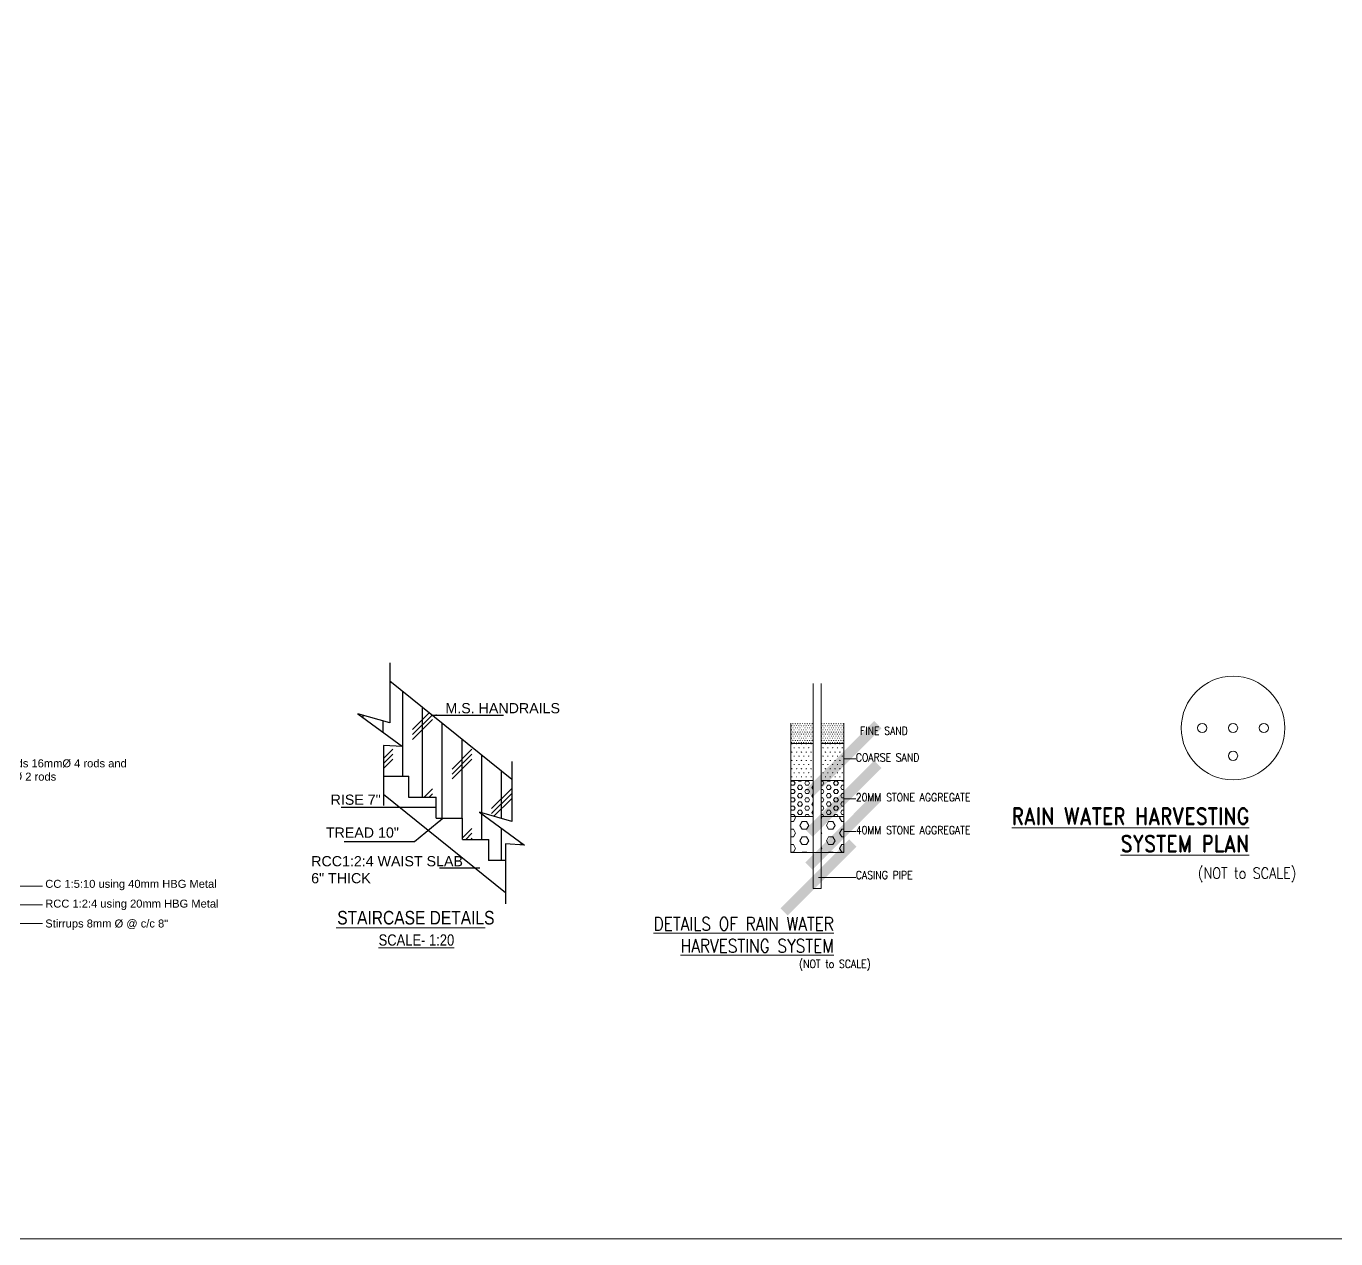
# Model space of a CAD drawing. Header units: metres. Extents: x -1560405 to -1559609, y 42907 to 43310.
# Drawn here: x -1559820.2 to -1559766.7, y 42906.7 to 42956.2 of the extents above; entities that cross this region are included whole.
import ezdxf

# ---------------------------------------------------------------- set-up
doc = ezdxf.new("R2010")
doc.units = ezdxf.units.M
doc.header["$LTSCALE"] = 750
doc.header["$MEASUREMENT"] = 0
doc.layers.get('0').update_dxf_attribs({"lineweight": 5})
for name, color, linetype in [('1', 213, 'Continuous'), ('GRILL', 20, 'Continuous'), ('IFF-FURN-DETAIL', 252, 'Continuous'), ('STAIR', 2, 'Continuous')]:
    doc.layers.add(name, color=color, linetype=linetype)
doc.layers.add('TEXT', color=2, linetype='Continuous', lineweight=20)
doc.layers.add('wall', color=7, linetype='Continuous', lineweight=30)
doc.styles.add('12', font='swissc.ttf', dxfattribs={"height": 10})
doc.styles.add('ARIAL', font='romand.shx', dxfattribs={"width": 0.85})
doc.styles.add('Indu', font='stylu.ttf', dxfattribs={"height": 10})
doc.styles.get("Standard").update_dxf_attribs({"font": 'arial.ttf'})
doc.dimstyles.new('Civil Ft.', dxfattribs={"dimtxt": 8.5, "dimasz": 4, "dimexe": 0.18, "dimexo": 0.0625, "dimgap": 0.6875, "dimtad": 0, "dimdec": 0, "dimzin": 0, "dimdsep": 46, "dimlunit": 4, "dimtxsty": 'Standard', "dimblk": 'OBLIQUE', "dimcen": 0.09, "dimse1": 1, "dimse2": 1, "dimclrd": 253, "dimclrt": 4, "dimadec": 0, "dimazin": 3, "dimtfac": 1, "dimtdec": 0, "dimtofl": 0, "dimtmove": 0, "dimatfit": 3, "dimfxl": 0, "dimfrac": 2, "dimtolj": 1, "dimtzin": 0, "dimlwd": 25, "dimarcsym": 0})
doc.dimstyles.new('OLD', dxfattribs={"dimscale": 45, "dimtxt": 6, "dimasz": 0.25, "dimexe": 0.5, "dimexo": 0.5, "dimgap": 0.0625, "dimtad": 0, "dimdec": 3, "dimrnd": 0.25, "dimzin": 7, "dimdsep": 46, "dimlunit": 4, "dimtxsty": 'Indu', "dimblk": 'ARCHTICK', "dimcen": 0.03125, "dimdle": 0.5, "dimclrd": 256, "dimclre": 251, "dimclrt": 4, "dimadec": 0, "dimazin": 0, "dimtfac": 1, "dimtdec": 3, "dimtofl": 0, "dimtmove": 1, "dimatfit": 3, "dimldrblk": 'ARCHTICK', "dimfxl": 0, "dimtolj": 1, "dimtzin": 2, "dimlwd": -1, "dimlwe": -1, "dimarcsym": 0})
pattern_1 = [(50, (-11721.02738470343, -1733.232442619188), (0.5465540069880122, -0.0478172566167093), [0.05715, -0.6286500000000002]), (355, (-11721.02738470343, -1733.232442619188), (-0.1057284779270009, 0.5731699286465401), [0.04572, -0.5029200000000001]), (100.451, (-11720.98183870343, -1733.236427369187), (0.4408275049978779, 0.5253500634608756), [0.04857, -0.5342700000000002]), (46.18419999999999, (-11721.02738470343, -1733.080042619187), (0.8132371226763897, -0.1261269837981814), [0.085725, -0.942975]), (96.6356, (-11720.95961500343, -1733.090553119187), (0.7122127033987115, 0.7422766676701477), [0.07285499999999999, -0.8014050000000001]), (351.1840000000001, (-11721.02738470343, -1733.080042619187), (0.7122138174418018, 0.7422753535817931), [0.06858, -0.75438]), (21, (-11720.95118470343, -1733.118142619187), (0.4548446395061501, -0.3067965555502875), [0.05715, -0.6286500000000002]), (326, (-11720.95118470343, -1733.118142619187), (0.1854060850429412, 0.5525638983669579), [0.04572, -0.5029200000000001]), (71.45140000000002, (-11720.91328120343, -1733.143708919187), (0.6402494723103735, 0.2457685731481724), [0.04857, -0.5342700000000002]), (37.50000000000001, (-11721.02738470343, -1733.232442619188), (0.0092658097517755, 0.2536651166194593), [0, -0.4968240000000001, 0, -0.51054, 0, -0.5048250000000003]), (7.499999999999999, (-11721.02738470343, -1733.232442619188), (0.2004589875309172, 0.3005417244543586), [0, -0.2910839999999999, 0, -0.4853939999999999, 0, -0.192405]), (327.5, (-11721.19731070343, -1733.232442619188), (0.4067717855006145, -0.0171862319780204), [0, -0.1905, 0, -0.59436, 0, -0.78867]), (317.5, (-11721.27351070343, -1733.232442619188), (0.4443875441580543, 0.0762794730999991), [0, -0.24765, 0, -0.394716, 0, -0.56007])]

# ---------------------------------------------------------------- blocks, each defined once
blk = doc.blocks.new('A$C68BB7516')
h = blk.add_hatch()
h.set_pattern_fill('AR-CONC', color=256, scale=0.003, style=0)
h.set_pattern_definition(pattern_1)
h.paths.add_polyline_path([(4.385901742509303, 5.346994124402042), (4.385901742509303, 5.771391981921622), (3.925068328859196, 5.771391981921622), (3.851043495580596, 5.639717297191964), (3.851048728360183, 5.346994124402042)])
h.paths.add_polyline_path([(3.851048728356543, 5.346994124402042), (3.851043495578778, 5.639717297191964), (3.837424687426391, 5.615492287955929), (3.837424687428208, 5.948644990825414), (3.745507812132926, 5.762849032586018), (3.316479116203482, 5.762849032586018), (3.316479116203482, 5.346994124402042)])
h.paths.add_polyline_path([(3.316479116203482, 5.346994124402042), (3.316479116203482, 4.941631064493777), (3.851055974711924, 4.941631064493777), (3.851048728358363, 5.346994124402042)], flags=17)
h.paths.add_polyline_path([(3.851048728358363, 5.346994124402042), (3.851055974708287, 4.941631064493777), (4.385901742511122, 4.941631064493777), (4.385901742511122, 5.346994124402042)])
h.paths.add_polyline_path([(3.851055974710106, 4.941631064493777), (3.851063221063668, 4.536268004585505), (4.385901742511122, 4.536268004585505), (4.385901742509303, 4.941631064493777)])
h.paths.add_polyline_path([(3.316479116203482, 4.941631064493777), (3.3164791162053, 4.536268004585505), (3.851063221063668, 4.536268004585505), (3.851055974710106, 4.941631064493777)], flags=17)
h.paths.add_polyline_path([(3.24119042935672, 3.26950844237217), (2.331078954699478, 2.357441557578562), (2.331078954699478, 2.053419262647365), (3.851107604974458, 2.053419262647365), (3.851105679535976, 2.161128791405644), (3.3164791162053, 2.161128791405644), (3.316479116201661, 5.762849032586018), (3.24119042935672, 5.762849032586018)])
h.paths.add_polyline_path([(4.461190429354247, 3.26950844237217), (4.461190429354247, 3.528608139500647), (4.385901742512942, 3.397446613735151), (4.385901742512942, 2.097115856620803), (4.761150805750731, 2.097115856618984), (4.761150805750731, 2.053419262647365), (5.371301904011487, 2.053419262647365), (5.371301904011487, 2.357441557578562)])
h.paths.add_polyline_path([(3.851098929986618, 2.538700684233845), (3.851105679535976, 2.161128791405644), (4.385901742511122, 2.161128791405644), (4.385901742511122, 2.538700684233845)])
h.paths.add_polyline_path([(3.851092206474276, 2.914815764952436), (3.3164791162053, 2.914815764952436), (3.316479116203482, 2.538700684233845), (3.851098929984798, 2.538700684233845)], flags=17)
h.paths.add_polyline_path([(3.851105679537795, 2.161128791405644), (3.851107604976276, 2.053419262647365), (4.761150805752548, 2.053419262647365), (4.761150805752548, 2.097115856618984), (4.385901742512942, 2.097115856618984), (4.385901742514761, 2.161128791405644)])
h.paths.add_polyline_path([(3.316479116203482, 3.320178824860703), (3.316479116203482, 2.914815764952436), (3.851092206476095, 2.914815764952436), (3.851084960122534, 3.320178824860703)], flags=17)
h.paths.add_polyline_path([(4.341548870545012, 3.320178824860703), (4.385901742511122, 3.397446613731517), (4.385901742511122, 3.725541884768971), (3.851077713767153, 3.725541884768971), (3.851084960120715, 3.320178824860703)])
h.paths.add_polyline_path([(3.851092206474276, 2.914815764952436), (4.385901742511122, 2.914815764952436), (4.385901742512942, 3.320178824860703), (3.851084960122534, 3.320178824860703)])
h.paths.add_polyline_path([(4.385901742512942, 3.725541884768971), (4.385901742512942, 4.130904944677241), (3.851070467417228, 4.130904944677241), (3.851077713768971, 3.725541884768971)])
h.paths.add_polyline_path([(3.316479116207116, 3.725541884768971), (3.851077713768971, 3.725541884768971), (3.851070467417228, 4.130904944677241), (3.3164791162053, 4.130904944677241)], flags=17)
h.paths.add_polyline_path([(3.316479116203482, 3.725541884768971), (3.316479116203482, 3.320178824860703), (3.851084960124353, 3.320178824860703), (3.851077713770791, 3.725541884768971)], flags=17)
h.paths.add_polyline_path([(3.851063221063668, 4.536268004585505), (3.851070467417228, 4.130904944677241), (4.385901742512942, 4.130904944677241), (4.385901742512942, 4.536268004585505)])
h.paths.add_polyline_path([(3.316479116203482, 4.536268004585505), (3.316479116203482, 4.130904944677241), (3.851070467417228, 4.130904944677241), (3.851063221065486, 4.536268004585505)], flags=17)
h = blk.add_hatch()
h.set_pattern_fill('AR-CONC', color=256, scale=0.003, style=0)
h.set_pattern_definition(pattern_1)
h.paths.add_polyline_path([(3.851092206474759, 2.914815764952436), (3.851098929984711, 2.538700684233845), (4.385901742510903, 2.538700684233845), (4.385901742510718, 2.914815764952436)])
h.paths.add_polyline_path([(3.316479116203482, 2.538700684233845), (3.316479116203482, 2.161128791405644), (3.851105679536937, 2.161128791405644), (3.851098929984711, 2.538700684233845)])
h = blk.add_hatch()
h.set_pattern_fill('AR-CONC', color=256, scale=0.0506703824885393, style=0)
h.set_pattern_definition([(50, (-8.956025971161578, 20.44293202017798), (0.3634384779617971, -0.0317967468154054), [0.0380027868664045, -0.4180306555304492]), (355, (-8.956025971161578, 20.44293202017798), (-0.0703058314496563, 0.3811386311945008), [0.0304022294931236, -0.3344245244243593]), (100.4514, (-8.9257394322849, 20.44028229359901), (0.2931329164465785, 0.3493416529895189), [0.0322973980719215, -0.3552713899386209]), (46.18419999999999, (-8.956025971161578, 20.54427278515504), (0.5407751214133116, -0.0838691176517736), [0.0570041802996067, -0.6270459832956738]), (96.63559999999995, (-8.91096138229841, 20.5372836637398), (0.4735971678792576, 0.4935892510744694), [0.0484460986279938, -0.5329069997816887]), (351.1842000000001, (-8.956025971161578, 20.54427278515504), (0.4735967825740304, 0.4935896209808698), [0.0456033442396854, -0.501636786636539]), (21, (-8.905355588671222, 20.51893759391169), (0.3024550864094891, -0.2040085318712409), [0.0380027868664045, -0.4180306555304492]), (326, (-8.905355588671222, 20.51893759391169), (0.1232888093379244, 0.3674363014410554), [0.0304022294931236, -0.3344245244243592]), (71.45140000000002, (-8.880151008954272, 20.50193686681996), (0.4257440196574998, 0.1634274363251185), [0.0322973980719217, -0.3552713899386225]), (37.50000000000001, (-8.956025971161578, 20.44293202017798), (0.0061614451993242, 0.1686785890171644), [0, -0.3303708938252761, 0, -0.3394915626732133, 0, -0.3356912839865727]), (7.499999999999999, (-8.956025971161578, 20.44293202017798), (0.1332983408327678, 0.1998499229903875), [0, -0.1935608611062201, 0, -0.3227703364519953, 0, -0.1279427157835617]), (327.5, (-9.069020924111099, 20.44293202017798), (0.2704898702181981, -0.0114286397776097), [0, -0.1266759562213482, 0, -0.3952289834106064, 0, -0.5244384587563821]), (317.5, (-9.119691306597817, 20.44293202017798), (0.2955026626260476, 0.05072357743787), [0, -0.1646787430877527, 0, -0.2624725812906335, 0, -0.3724273112907638])])
h.paths.add_polyline_path([(5.675324198942688, 2.053419262647365), (5.371301904011487, 2.053419262647365), (2.331078954699478, 2.053419262647365), (2.027056659768275, 2.053419262647365), (2.027056659768275, 1.825402541449873), (5.675324198942688, 1.825402541449873)])
for p, q in [((0.387431674193067, 5.868712506877272), (0.387431674193067, 5.473670080624287)), ((1.471989325083995, 5.868712506877272), (1.471989325083995, 5.473670080624287)), ((3.125403141408241, 5.762849032586018), (3.745507812134746, 5.762849032586018)), ((3.24119042935672, 3.26950844237217), (3.24119042935672, 5.762849032586018)), ((3.316479116203482, 2.097115856620803), (3.316479116203482, 5.762849032586018)), ((3.745507812134746, 5.762849032586018), (3.837424687426391, 5.948644990821776)), ((3.837424687426391, 5.948644990821776), (3.837424687426391, 5.615492287955929)), ((3.837424687426391, 5.615492287955929), (3.925068328859196, 5.771391981921622)), ((3.925068328859196, 5.771391981921622), (4.570929600387899, 5.771391981921622)), ((4.385901742511122, 2.097115856620803), (4.385901742509303, 5.771391981921622)), ((4.461190429354247, 3.26950844237217), (4.461190429354247, 5.771391981921622)), ((0.3068155893015501, 5.554286165515804), (0.468047759084584, 5.39305399573277)), ((1.391373240192478, 5.554286165515804), (1.552605409975511, 5.39305399573277)), ((3.851107604974458, 2.053419262647365), (3.851043495578778, 5.639717297193783)), ((0.2354205267292855, 5.473670080624287), (0.5394428216604866, 5.473670080624287)), ((0.387431674193067, 5.473670080624287), (0.387431674193067, 3.26950844237217)), ((1.319978177620209, 5.473670080624287), (1.624000472551414, 5.473670080624287)), ((1.471989325083995, 5.473670080624287), (1.471989325083995, 3.26950844237217)), ((3.24119042935672, 5.473670080624287), (2.027056659768275, 5.473670080624287)), ((2.478407346676247, 5.438566480006556), (2.626197251138364, 5.438566480006556)), ((2.478407346676247, 5.407177756125744), (2.626197251138364, 5.407177756125744)), ((2.478407346676247, 5.407177756125744), (2.626197251138364, 5.407177756125744)), ((2.478407346676247, 5.375789032244938), (2.626197251138364, 5.375789032244938)), ((2.478407346676247, 5.375789032244938), (2.626197251138364, 5.375789032244938)), ((2.478407346676247, 5.345203243756259), (2.626197251138364, 5.345203243756259)), ((2.478407346676247, 5.31381451987545), (2.626197251138364, 5.31381451987545)), ((2.627947204906377, 5.473670080624287), (2.627947204906377, 5.200838774231669)), ((2.712085864870458, 5.473670080624287), (2.712085864870458, 5.104203296881673)), ((2.786172616106338, 5.473670080624287), (2.786172616106338, 5.195415138972748)), ((2.857452821695913, 5.473670080624287), (2.857452821695913, 5.136312877173621)), ((2.857452821695913, 5.438566480004737), (3.005242726154392, 5.438566480004737)), ((2.857452821695913, 5.407177756125744), (3.005242726154392, 5.407177756125744)), ((2.857452821695913, 5.407177756125744), (3.005242726154392, 5.407177756125744)), ((2.857452821695913, 5.375789032244938), (3.005242726154392, 5.375789032244938)), ((2.857452821695913, 5.375789032244938), (3.005242726154392, 5.375789032244938)), ((2.857452821695913, 5.345203243756259), (3.005242726154392, 5.345203243756259)), ((2.857452821695913, 5.31381451987545), (3.005242726154392, 5.31381451987545)), ((3.316479116203482, 5.346994124402042), (4.385901742509303, 5.346994124402042)), ((5.675324198942688, 5.473670080624287), (4.461190429354247, 5.473670080624287)), ((4.734322837521172, 5.438566480006556), (4.882112741983291, 5.438566480006556)), ((4.734322837521172, 5.407177756125744), (4.882112741983291, 5.407177756125744)), ((4.734322837521172, 5.407177756125744), (4.882112741983291, 5.407177756125744)), ((4.734322837521172, 5.375789032244938), (4.882112741983291, 5.375789032244938)), ((4.734322837521172, 5.375789032244938), (4.882112741983291, 5.375789032244938)), ((4.734322837521172, 5.345203243756259), (4.882112741983291, 5.345203243756259)), ((4.734322837521172, 5.31381451987545), (4.882112741983291, 5.31381451987545)), ((4.883862695754941, 5.473670080624287), (4.883862695754941, 5.200838774231669)), ((4.968001355715387, 5.473670080624287), (4.968001355715387, 5.104203296881673)), ((5.042088106951266, 5.473670080624287), (5.042088106951266, 5.195415138972748)), ((5.113368312540838, 5.473670080624287), (5.113368312540838, 5.136312877173621)), ((5.113368312540838, 5.438566480004737), (5.261158216999319, 5.438566480004737)), ((5.113368312540838, 5.407177756125744), (5.261158216999319, 5.407177756125744)), ((5.113368312540838, 5.407177756125744), (5.261158216999319, 5.407177756125744)), ((5.113368312540838, 5.375789032244938), (5.261158216999319, 5.375789032244938)), ((5.113368312540838, 5.375789032244938), (5.261158216999319, 5.375789032244938)), ((5.113368312540838, 5.345203243756259), (5.261158216999319, 5.345203243756259)), ((5.113368312540838, 5.31381451987545), (5.261158216999319, 5.31381451987545)), ((3.316479116203482, 4.941631064493777), (4.385901742509303, 4.941631064493777)), ((3.316479116203482, 4.536268004585505), (4.385901742509303, 4.536268004585505)), ((3.316479116203482, 4.130904944677241), (4.385901742509303, 4.130904944677241)), ((4.237304583904911, 3.138573323933087), (4.602610784906572, 3.774978615421786)), ((4.602610784906572, 3.774978615421786), (4.881548514433233, 3.774978615421786)), ((3.316479116203482, 3.725541884768971), (4.385901742509303, 3.725541884768971)), ((0.387431674193067, 2.053419262647365), (0.387431674193067, 3.26950844237217)), ((1.319978177620209, 3.26950844237217), (1.624000472551414, 3.26950844237217)), ((1.391373240192478, 3.350124527263687), (1.552605409975511, 3.188892357480654)), ((1.471989325083995, 2.053419262647365), (1.471989325083995, 3.26950844237217)), ((3.24119042935672, 3.26950844237217), (2.331078954699478, 2.357441557578562)), ((3.316479116203482, 3.320178824860703), (4.385901742509303, 3.320178824860703)), ((5.371301904011487, 2.357441557578562), (4.461190429354247, 3.26950844237217)), ((3.316479116203482, 2.914815764952436), (4.385901742509303, 2.914815764952436)), ((3.316479116203482, 2.538700684233845), (4.385901742509303, 2.538700684233845)), ((1.319978177620209, 2.357441557578562), (1.624000472551414, 2.357441557578562)), ((1.391373240192478, 2.438057642470083), (1.552605409975511, 2.276825472687048)), ((2.331078954699478, 2.053419262647365), (2.331078954699478, 2.357441557578562)), ((5.371301904011487, 2.053419262647365), (5.371301904011487, 2.357441557578562)), ((0.387431674193067, 2.053419262647365), (0.387431674193067, 1.658376836394379)), ((1.319978177620209, 2.053419262647365), (1.624000472551414, 2.053419262647365)), ((1.391373240192478, 2.134035347538882), (1.552605409975511, 1.972803177755849)), ((1.471989325083995, 2.053419262647365), (1.471989325083995, 1.658376836394379)), ((2.027056659768275, 1.825402541449873), (2.027056659768275, 2.053419262647365)), ((2.331078954699478, 2.053419262647365), (2.027056659768275, 2.053419262647365)), ((2.331078954699478, 2.053419262647365), (5.371301904011487, 2.053419262647365)), ((2.528325214349024, 2.097115856620803), (3.316479116203482, 2.097115856620803)), ((3.3164791162053, 2.161128791405644), (4.385901742509303, 2.161128791405644)), ((4.118727317480078, 2.04712043080508), (4.118727317480078, 0.7319493219001743)), ((4.385901742511122, 2.097115856620803), (5.163433586096289, 2.097115856620803)), ((4.761150805752548, 2.196417571574784), (4.761150805752548, 1.092526919332158)), ((5.371301904011487, 2.053419262647365), (5.675324198942688, 2.053419262647365)), ((5.675324198942688, 1.825402541449873), (5.675324198942688, 2.053419262647365)), ((0.2354205267292855, 1.825402541449873), (0.5394428216604866, 1.825402541449873)), ((0.3068155893015501, 1.90601862634139), (0.468047759084584, 1.744786456556538)), ((1.319978177620209, 1.825402541449873), (1.624000472551414, 1.825402541449873)), ((1.391373240192478, 1.90601862634139), (1.552605409975511, 1.744786456556538)), ((5.675324198942688, 1.825402541449873), (2.027056659768275, 1.825402541449873)), ((5.281198874887195, 1.790714484419368), (5.281198874887195, 1.443600321945268)), ((5.371301904011487, 1.825402541449873), (5.675324198942688, 1.825402541449873)), ((5.281198874887195, 1.443600321945268), (5.640613039449817, 1.443600321945268)), ((5.640613039449817, 1.443600321945268), (6.115604998576599, 1.443600321945268)), ((4.761150805752548, 1.092526919332158), (6.115604998576599, 1.092526919332158)), ((4.118727317480078, 0.7319493219001743), (6.115604998576599, 0.7319493219001743))]:
    blk.add_line(p, q)
for points in [[(4.253784021329916, 3.129113879203941), (4.220825146479906, 3.148032768662232), (4.18054791553004, 3.039696699388513)], [(4.742149412319122, 2.196417571574784), (4.780152199185976, 2.196417571574784), (4.761150805752548, 2.310425932173529)], [(4.099725924046651, 2.04712043080508), (4.137728710913505, 2.04712043080508), (4.118727317480078, 2.161128791405644)], [(5.262197481453767, 1.790714484419368), (5.300200268320621, 1.790714484419368), (5.281198874887195, 1.904722845018113)]]:
    blk.add_solid(points)
for s, insert, char_height, attachment_point in [('GL', (2.56062302103237, 5.730761394268483), 0.1900139343320224, 1), ('GL', (4.816538511880934, 5.730761394268483), 0.1900139343320224, 1), ('\\A1;Main rods 16mm%%C 4 rods and \\P12mm %%C 2 rods', (4.911856832251941, 3.862919121762388), 0.1520111474656179, 1), ('\\A1;CC 1:5:10 using 40mm HBG Metal', (6.166275381063312, 1.56603675118458), 0.1520111474656179, 1), ('\\A1;RCC 1:2:4 using 20mm HBG Metal', (6.166275381063312, 1.189245706560539), 0.1520111474656179, 1), ('\\A1;Stirrups 8mm %%C @ c/c 8"', (6.166275381063312, 0.8099672137268497), 0.1520111474656179, 1), ('\\A1;{\\fTimes New Roman|b1|i0|c0|p18;\\LSECTION ON - " FF "}', (3.732326612238466, 0.3390373554939288), 0.2280167211984268, 2)]:
    blk.add_mtext(s, dxfattribs=dict(insert=insert, char_height=char_height, attachment_point=attachment_point))
at = {"char_height": 0.1520111474656179, "attachment_point": 2, "rotation": 89.99999999999993}
for s, insert in [('\\A1;3\'7{\\H0.7x;\\S1/2;}"', (1.129203786742436, 4.399644880326377)), ('\\A1;1.10', (1.705145241314311, 4.399644880326377)), ('\\A1;6\'0"', (0.04464613584787, 3.860622471469469)), ('\\A1;1.83', (0.6205875904306595, 3.860622471469469)), ('\\A1;{\\fTimes New Roman|b0|i0|c0|p18;1\'6"}', (1.129203786742436, 2.943345873212819)), ('\\A1;{\\fTimes New Roman|b0|i0|c0|p18;0.46}', (1.705145241314311, 2.943345873212819)), ('\\A1;{\\fTimes New Roman|b0|i0|c0|p18;6"}', (1.129203786742436, 2.25100172024031)), ('\\A1;{\\fTimes New Roman|b0|i0|c0|p18;0.15}', (1.705145241314311, 2.270862832985585)), ('\\A1;0.11', (1.705145241314311, 1.86672842129337)), ('\\A1;4{\\H0.7x;\\S1/2;}"', (1.129203786742436, 1.86672842129337))]:
    blk.add_mtext(s, dxfattribs=dict(at, insert=insert))
blk = doc.blocks.new('_Oblique')
at = {"color": 0, "linetype": 'ByBlock', "lineweight": -2}
blk.add_line((-0.5, -0.5), (0.5, 0.5), dxfattribs=at)
blk = doc.blocks.new('A$C74AB094A')
at = {"layer": 'GRILL'}
h = blk.add_hatch(dxfattribs=at)
h.set_pattern_fill('CORK', color=20, scale=139.7230560001162, angle=90, style=0)
h.set_pattern_definition([(90, (0.2528187681164127, 9.303921698119664), (-17.46538200001453, 1.1e-15), []), (225, (8.98550976812112, 18.03661269812619), (34.93076394141414, -34.93076394141414), [24.69978019472353, -24.69978019472353]), (225, (8.98550976812112, 22.40295819813036), (34.93076394141414, -34.93076394141414), [24.69978019472353, -24.69978019472353]), (225, (8.98550976812112, 26.76930369813454), (34.93076394141414, -34.93076394141414), [24.69978019472353, -24.69978019472353])])
h.paths.add_polyline_path([(73.31639473725954, 237.4803896048015), (73.31639473725954, 200.5307385323976), (44.77406301540761, 208.6796453771367), (84.52945761218145, 179.6491592213951), (67.7098679480332, 180.6677725769878), (67.70986794803319, 153.6084862692169), (89.85687515257452, 153.6084862692169), (89.85687515257452, 135.0107672349859), (114.0609329470171, 135.0107672349859), (114.0609329470171, 116.3810264349704), (137.3481089470369, 116.3810264349704), (137.3481089470369, 97.53941922670856), (160.6352849470568, 97.53941922670856), (160.6352849470568, 79.12566633839016), (175.5452195994221, 79.12566633839016), (175.5452195994221, 93.61112089043127), (192.3648092635776, 92.5925075348387), (152.6094146668038, 121.6229936905802), (181.1517463886484, 113.4740868458411), (181.1517463886484, 150.423737918245)])
at = {"layer": 'IFF-FURN-DETAIL'}
for p, q in [((73.31639473725954, 253.5249051307092), (73.31639473725954, 200.5307385323976)), ((73.31639473725954, 200.5307385323976), (44.77406301540759, 208.6796453771367)), ((44.77406301540759, 208.6796453771367), (84.52945761218143, 179.6491592213951)), ((84.52945761218143, 179.6491592213951), (67.70986794803319, 180.6677725769878)), ((67.70986794803319, 180.6677725769878), (67.70986794803319, 127.6736059786762)), ((181.1517463886484, 166.4682534441526), (181.1517463886484, 113.4740868458411)), ((181.1517463886484, 113.4740868458411), (152.6094146668038, 121.6229936905802)), ((152.6094146668038, 121.6229936905802), (192.3648092635776, 92.5925075348387)), ((192.3648092635776, 92.5925075348387), (175.5452195994221, 93.61112089043127)), ((175.5452195994221, 93.61112089043127), (175.5452195994221, 40.61695429211795))]:
    blk.add_line(p, q, dxfattribs=at)
at = {"layer": 'STAIR'}
for p, q in [((181.1517463886484, 150.423737918245), (73.31639473725954, 237.4803896048015)), ((67.70986794803319, 153.6084862692169), (89.85687515257452, 153.6084862692169)), ((175.5452195994221, 50.27557885738133), (67.70986794803319, 137.3322305439342)), ((89.82474706339417, 135.0107672349859), (114.0609329470171, 135.0107672349859)), ((114.0609329470171, 116.3810264349704), (137.3481089470369, 116.3810264349704)), ((137.3481089470369, 97.53941922670856), (160.6352849470568, 97.53941922670856)), ((160.489403139225, 79.12566633839016), (175.5452195994221, 79.12566633839016))]:
    blk.add_line(p, q, dxfattribs=at)
for points in [[(89.85687515257452, 134.9787454692014), (89.85687515257452, 153.6084862692169)], [(114.0609329470171, 116.3810264349704), (114.0609329470171, 135.0107672349859)], [(137.3481089470369, 97.53941922670856), (137.3481089470369, 116.3810264349704)], [(160.6352849470568, 78.90967842669306), (160.6352849470568, 97.53941922670856)]]:
    blk.add_lwpolyline(points, dxfattribs=at)
at = {"layer": 'TEXT'}
blk.add_line((25.81329578056466, 19.54008713539588), (157.4805615856821, 19.54008713539588), dxfattribs=at)
at = {"layer": 'TEXT', "style": '12'}
for s, height, p in [('STAIRCASE DETAILS ', 12, (26.687123759315, 22.40224117300749)), ('%%USCALE- 1:20', 10, (63.26574923878069, 3.674035080633981))]:
    blk.add_text(s, height=height, dxfattribs=at).set_placement(p)
at = {"layer": 'wall', "color": 4, "char_height": 9, "attachment_point": 1, "style": '12'}
for s, insert in [('{\\f@Arial Unicode MS|b0|i0|c0|p34;M.S. HANDRAILS }', (122.3781849020233, 218.0535054835618)), ('{\\f@Arial Unicode MS|b0|i0|c0|p34;RISE 7"}', (20.85567400087894, 137.2029472168451)), ('{\\f@Arial Unicode MS|b0|i0|c0|p34;TREAD 10" }', (16.64465448944247, 108.1232017578404)), ('{\\f@Arial Unicode MS|b0|i0|c0|p34;RCC1:2:4 WAIST SLAB\\P6" THICK}', (3.689860433762078, 82.82863309407549))]:
    blk.add_mtext(s, dxfattribs=dict(at, insert=insert))
for points in [[(113.5620395239166, 125.8946265514605), (30.29203517061251, 125.8946265514605)], [(120.1722043412592, 116.1246702369135), (94.94644546985364, 95.5007064736783), (32.78521932579315, 95.5007064736783)], [(152.8328705932581, 72.09909683057049), (117.0818856559344, 72.09909683057049)]]:
    blk.add_leader(points, dimstyle='Civil Ft.')
at = {"layer": 'STAIR'}
blk.add_leader([(110.5957019260604, 207.4567806050709), (173.6795287350614, 207.4567806050709)], dimstyle='Civil Ft.', dxfattribs=at)

msp = doc.modelspace()

# ---------------------------------------------------------------- hatches: boundary and pattern name
at = {"linetype": 'ByBlock'}
h = msp.add_hatch(dxfattribs=at)
h.set_pattern_fill('SWAMP', scale=0.0980190322007008, style=0)
h.set_pattern_definition([(0, (-1560869.571515376, 43196.60138661499), (0.0490095161003504, 0.0848869718632819), [0.0122523790250876, -0.0857666531756132]), (90, (-1560869.565389186, 43196.60138661499), (-0.0490095161003504, 0.0848869718632819), [0.0061261895125438, -0.1636477542140199]), (90, (-1560869.563857639, 43196.60138661499), (-0.0490095161003504, 0.0848869718632819), [0.004900951610035, -0.1648729921165287]), (90, (-1560869.566920733, 43196.60138661499), (-0.0490095161003504, 0.0848869718632819), [0.004900951610035, -0.1648729921165287]), (59.99999999999999, (-1560869.562326091, 43196.60138661499), (-0.0490095160337618, 0.0848869719017268), [0.003920761288028, -0.0940982709126728]), (119.9999999999998, (-1560869.568452281, 43196.60138661499), (-0.0980190321341122, 3.8445e-11), [0.003920761288028, -0.0940982709126722])])
edge = h.paths.add_edge_path()
edge.add_line((-1559786.776830551, 42926.95624618337), (-1559786.776830551, 42927.22612228221))
edge.add_arc((-1559787.865930909, 42929.85347204037), 2.844135429444142, 273.29283992082054, 292.5151956700779, ccw=False)
edge.add_line((-1559787.702565855, 42927.01403227163), (-1559787.702565855, 42926.95624618337))
edge.add_line((-1559787.702565855, 42926.95624618337), (-1559786.776830551, 42926.95624618337))
edge = h.paths.add_edge_path()
edge.add_line((-1559786.776830551, 42927.22612228221), (-1559786.776830551, 42927.79288618398))
edge.add_line((-1559786.776830551, 42927.79288618398), (-1559787.702565855, 42927.79288618398))
edge.add_line((-1559787.702565855, 42927.79288618398), (-1559787.702565855, 42927.01403227163))
edge.add_arc((-1559787.865930909, 42929.85347204037), 2.844135429444778, 273.2928399208197, 292.5151956700851)
edge = h.paths.add_edge_path()
edge.add_line((-1559788.941417512, 42927.79288618398), (-1559788.941417512, 42927.22052029239))
edge.add_arc((-1559787.865930909, 42929.85347204037), 2.844135429444553, 247.7813686741063, 266.7071600791798)
edge.add_line((-1559788.029295963, 42927.01403227163), (-1559788.029295963, 42927.79288618397))
edge.add_line((-1559788.029295963, 42927.79288618398), (-1559788.941417512, 42927.79288618398))
edge = h.paths.add_edge_path()
edge.add_line((-1559788.941417512, 42927.22052029239), (-1559788.941417512, 42926.95624618337))
edge.add_line((-1559788.941417512, 42926.95624618337), (-1559788.029295963, 42926.95624618337))
edge.add_line((-1559788.029295963, 42926.95624618337), (-1559788.029295963, 42927.01403227163))
edge.add_arc((-1559787.865930909, 42929.85347204037), 2.844135429445308, 247.7813686741124, 266.7071600791809, ccw=False)
h = msp.add_hatch(dxfattribs=at)
h.set_pattern_fill('SWAMP', scale=0.1960380644014017, style=0)
h.set_pattern_definition([(0, (-1560869.571515376, 43197.39839715105), (0.0980190322007008, 0.1697739437265637), [0.0245047580501752, -0.1715333063512264]), (90, (-1560869.559262997, 43197.39839715105), (-0.0980190322007008, 0.1697739437265637), [0.0122523790250876, -0.3272955084280398]), (90, (-1560869.556199902, 43197.39839715105), (-0.0980190322007008, 0.1697739437265637), [0.0098019032200701, -0.3297459842330574]), (90, (-1560869.562326091, 43197.39839715105), (-0.0980190322007008, 0.1697739437265637), [0.0098019032200701, -0.3297459842330574]), (59.99999999999999, (-1560869.553136807, 43197.39839715105), (-0.0980190320675235, 0.1697739438034536), [0.0078415225760561, -0.1881965418253455]), (119.9999999999998, (-1560869.565389186, 43197.39839715105), (-0.1960380642682243, 7.688999999999999e-11), [0.007841522576056, -0.1881965418253443])])
h.paths.add_polyline_path([(-1559788.941417512, 42926.95624618337), (-1559788.941417512, 42925.45328768961), (-1559788.029295963, 42925.45328768961), (-1559788.029295963, 42926.95624618337)])
h.paths.add_polyline_path([(-1559786.776830551, 42925.45328768961), (-1559786.776830551, 42926.95624618337), (-1559787.702565855, 42926.95624618337), (-1559787.702565855, 42925.45328768961)])
h = msp.add_hatch(dxfattribs=at)
h.set_pattern_fill('HEX', scale=0.7841522576056068, style=0)
h.set_pattern_definition([(0, (-1560869.571515376, 43197.39839715105), (0, 0.1697739439226018), [0.0980190322007008, -0.1960380644014017]), (119.9999999999998, (-1560869.571515376, 43197.39839715105), (-0.1470285483376479, -0.0848869719613009), [0.0980190322007003, -0.1960380644014004]), (59.99999999999999, (-1560869.473496343, 43197.39839715105), (-0.1470285483376479, 0.0848869719613009), [0.0980190322007008, -0.1960380644014016])])
h.paths.add_polyline_path([(-1559788.029295963, 42925.45328768961), (-1559788.941417512, 42925.45328768961), (-1559788.941417512, 42923.98300220662), (-1559788.029295963, 42923.98300220662)])
h.paths.add_polyline_path([(-1559786.776830551, 42925.45328768961), (-1559787.702565855, 42925.45328768961), (-1559787.702565855, 42923.98300220662), (-1559786.776830551, 42923.98300220662)])
h = msp.add_hatch(dxfattribs=at)
h.set_pattern_fill('HEX', scale=1.437612472276945, style=0)
h.set_pattern_definition([(0, (-1558716.738207179, 42220.02705024229), (0, 0.31125223052477), [0.1797015590346181, -0.3594031180692363]), (119.9999999999998, (-1558716.738207179, 42220.02705024229), (-0.2695523386190211, -0.1556261152623849), [0.1797015590346179, -0.3594031180692359]), (59.99999999999999, (-1558716.55850562, 42220.02705024229), (-0.2695523386190211, 0.155626115262385), [0.1797015590346181, -0.3594031180692363])])
h.paths.add_polyline_path([(-1559786.776830551, 42923.98300220662), (-1559787.702565855, 42923.98300220662), (-1559787.702565855, 42922.5127167236), (-1559786.776830551, 42922.5127167236)])
h.paths.add_polyline_path([(-1559788.029295963, 42923.98300220662), (-1559788.941417512, 42923.98300220662), (-1559788.941417512, 42922.5127167236), (-1559788.029295963, 42922.5127167236)])

# ---------------------------------------------------------------- linework, layer by layer
at = {"color": 7}
for p, q in [((-1559788.029295963, 42929.40303471846), (-1559788.029295963, 42921.03861925719)), ((-1559787.702565855, 42929.40303471846), (-1559787.702565855, 42921.03861925719)), ((-1559788.941417512, 42922.5127167236), (-1559788.941417512, 42927.79288618398)), ((-1559786.776830551, 42922.5127167236), (-1559786.776830551, 42927.79288618398)), ((-1559786.776830551, 42922.5127167236), (-1559788.941417512, 42922.5127167236)), ((-1559788.029295963, 42921.03861925719), (-1559787.702565855, 42921.03861925719))]:
    msp.add_line(p, q, dxfattribs=at)
at = {"color": 7, "linetype": 'ByBlock'}
for p, q in [((-1559788.029295963, 42926.95624618337), (-1559788.941417512, 42926.95624618337)), ((-1559786.776830551, 42926.95624618337), (-1559787.702565855, 42926.95624618337)), ((-1559788.029295963, 42925.45328768961), (-1559788.941417512, 42925.45328768961)), ((-1559786.776830551, 42925.45328768961), (-1559787.702565855, 42925.45328768961)), ((-1559788.029295963, 42923.98300220662), (-1559788.941417512, 42923.98300220662)), ((-1559786.776830551, 42923.98300220662), (-1559787.702565855, 42923.98300220662))]:
    msp.add_line(p, q, dxfattribs=at)
at = {"color": 7}
msp.add_lwpolyline([(-1559608.978309812, 43167.13879069558), (-1559943.012550095, 43167.13879069558), (-1559943.012550095, 42906.74882341598), (-1559608.978309812, 42906.74882341598)], close=True, dxfattribs=at)
at = {"color": 7, "ltscale": 0.1}
for centre, radius in [((-1559770.890016217, 42927.59010292638), 2.112190936008339), ((-1559772.146692782, 42927.59010292638), 0.1895006209494351), ((-1559770.890016217, 42927.59010292638), 0.1895006209494351), ((-1559769.633339651, 42927.59010292638), 0.1895006209494351), ((-1559770.890016217, 42926.45381948733), 0.1895006209494351)]:
    msp.add_circle(centre, radius, dxfattribs=at)

# ---------------------------------------------------------------- block references
at = {"color": 7, "ltscale": 0.05, "xscale": 2.140569953437858, "yscale": 2.140569953437858, "zscale": 2.140569953437858}
msp.add_blockref('A$C68BB7516', (-1559832.573307249, 42918.04170387346), dxfattribs=at)
at = {"layer": '1', "color": 7, "lineweight": 20, "xscale": 0.0461722117787899, "yscale": 0.0461722117787899, "zscale": 0.0461722117787899}
msp.add_blockref('A$C74AB094A', (-1559808.688539616, 42918.53856070348), dxfattribs=at)

# ---------------------------------------------------------------- texts
at = {"color": 7, "style": 'ARIAL'}
for s, insert, char_height, attachment_point in [('FINE SAND ', (-1559786.11706334, 42927.47588556611), 0.3267301073557772, 4), ('COARSE SAND ', (-1559786.28807622, 42926.38507070722), 0.3267301073557772, 4), ('20MM STONE AGGREGATE ', (-1559786.28807622, 42924.76114689899), 0.3267301073557772, 4), ('{\\LRAIN WATER HARVESTING \\PSYSTEM PLAN}', (-1559770.228292448, 42923.43122639076), 0.673629363979702, 6), ('40MM STONE AGGREGATE ', (-1559786.28807622, 42923.42301117058), 0.3267301073557772, 4), ('(NOT to SCALE)', (-1559768.307207497, 42921.5926278404), 0.4483003417284918, 6), ('CASING PIPE ', (-1559786.28807622, 42921.59144404359), 0.3267301073557772, 4), ('{\\LDETAILS OF RAIN WATER \\PHARVESTING SYSTEM}', (-1559787.184664225, 42919.14807918752), 0.5400497642244249, 6), ('(NOT to SCALE)', (-1559785.678686181, 42917.90979830451), 0.3267301073557772, 6)]:
    msp.add_mtext(s, dxfattribs=dict(at, insert=insert, char_height=char_height, attachment_point=attachment_point))

# ---------------------------------------------------------------- leaders
at = {"color": 7}
for points in [[(-1559786.795342491, 42926.32503796263), (-1559786.28807622, 42926.32503796263)], [(-1559786.795342491, 42924.70111415441), (-1559786.28807622, 42924.70111415441)], [(-1559786.795342491, 42923.36297842602), (-1559786.28807622, 42923.36297842602)], [(-1559787.811236475, 42921.49049036912), (-1559786.28807622, 42921.49049036912)]]:
    msp.add_leader(points, dimstyle='OLD', override={"dimasz": 0.0625, "dimclrd": 1}, dxfattribs=at)

doc.saveas('drawing.dxf')
